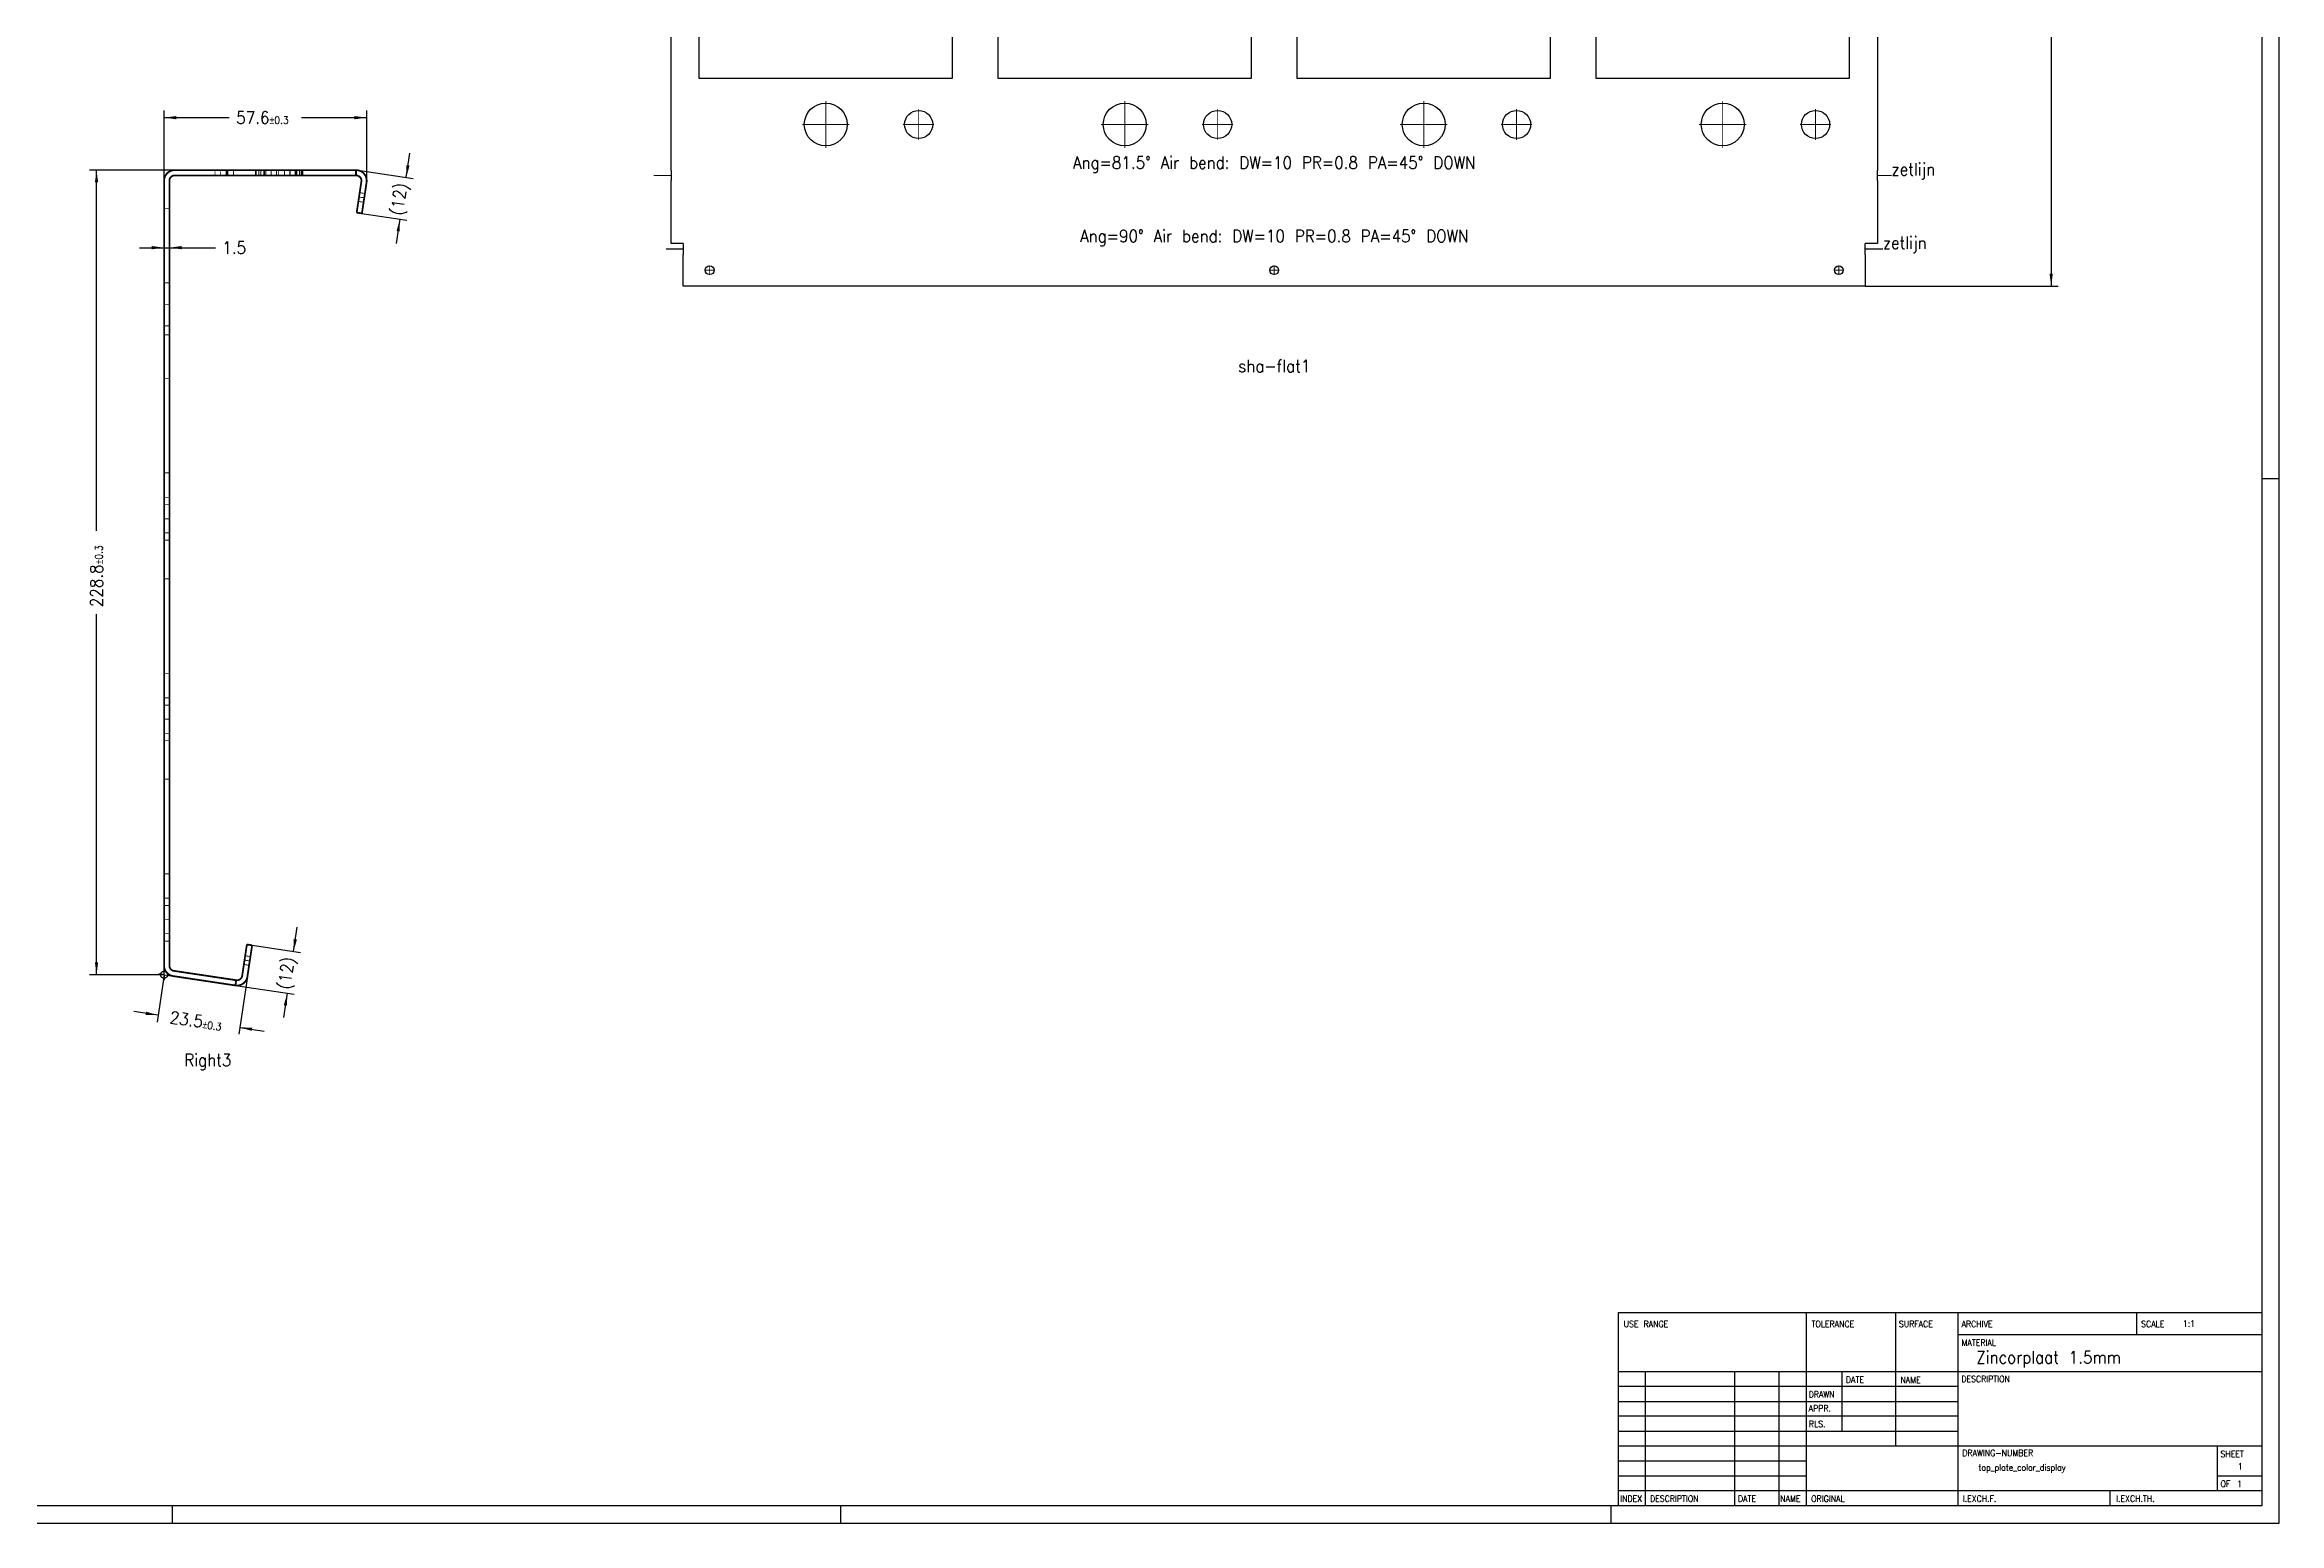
# Model space of a CAD drawing. Header units: millimetres. Extents: x -713 to 476, y -367 to 474.
# Drawn here: x -159 to 476, y -367 to 54 of the extents above; entities that cross this region are included whole.
import ezdxf

# ---------------------------------------------------------------- set-up
doc = ezdxf.new("R2010")
doc.units = ezdxf.units.MM
for name, pattern in [('DASHED', [15, 7, -8]), ('DOT_CENTER', [14, 12, -1, 0, -1]), ('PHANTOM', [13, 10, -1, 0, -1, 0, -1])]:
    doc.linetypes.add(name, pattern=pattern)
doc.layers.add('1', color=7, linetype='Continuous')
doc.styles.add('CONVERTER_11', font='txt.shx', dxfattribs={"width": 0.9})
doc.dimstyles.new('ME10_DIM_11', dxfattribs={"dimtxt": 3.5, "dimasz": 3.5, "dimexe": 2, "dimexo": 0, "dimgap": 2, "dimtad": 0, "dimdsep": 46, "dimtxsty": 'CONVERTER_11', "dimsah": 1, "dimcen": 0.09, "dimclrd": 160, "dimclre": 160, "dimclrt": 5, "dimadec": 0, "dimazin": 0, "dimtfac": 1, "dimtdec": 4, "dimtix": 1, "dimtmove": 0, "dimatfit": 3, "dimfxl": 0, "dimtolj": 1, "dimtzin": 0, "dimarcsym": 0})
doc.dimstyles.new('ME10_DIM_12', dxfattribs={"dimtxt": 3.5, "dimasz": 3.5, "dimexe": 2, "dimexo": 0, "dimgap": 2, "dimtad": 0, "dimdec": 1, "dimdsep": 46, "dimtxsty": 'CONVERTER_11', "dimsah": 1, "dimcen": 0.09, "dimclrd": 160, "dimclre": 160, "dimclrt": 5, "dimadec": 0, "dimazin": 0, "dimtol": 1, "dimtp": 0.3, "dimtm": 0.3, "dimtfac": 0.6, "dimtdec": 1, "dimtix": 1, "dimtmove": 0, "dimatfit": 3, "dimfxl": 0, "dimtolj": 1, "dimtzin": 0, "dimarcsym": 0})
doc.dimstyles.new('ME10_DIM_13', dxfattribs={"dimtxt": 3.5, "dimasz": 3.5, "dimexe": 2, "dimexo": 0, "dimgap": 2, "dimtad": 0, "dimdsep": 46, "dimtxsty": 'CONVERTER_11', "dimsah": 1, "dimcen": 0.09, "dimclrd": 160, "dimclre": 160, "dimclrt": 5, "dimadec": 0, "dimazin": 0, "dimtol": 1, "dimtp": 0.3, "dimtm": 0.3, "dimtfac": 0.6, "dimtdec": 1, "dimtix": 1, "dimtmove": 0, "dimatfit": 3, "dimfxl": 0, "dimtolj": 1, "dimtzin": 0, "dimarcsym": 0})
doc.dimstyles.new('ME10_DIM_14', dxfattribs={"dimtxt": 3.5, "dimasz": 3.5, "dimexe": 2, "dimexo": 0, "dimgap": 2, "dimtad": 0, "dimdsep": 46, "dimtxsty": 'CONVERTER_11', "dimsah": 1, "dimcen": 0.09, "dimclrd": 160, "dimclre": 160, "dimclrt": 5, "dimadec": 0, "dimazin": 0, "dimtfac": 1, "dimtdec": 4, "dimtix": 1, "dimtmove": 0, "dimatfit": 3, "dimfxl": 0, "dimtolj": 1, "dimtzin": 0, "dimarcsym": 0})
doc.dimstyles.new('ME10_DIM_15', dxfattribs={"dimtxt": 3.5, "dimasz": 3.5, "dimexe": 2, "dimexo": 0, "dimgap": 2, "dimtad": 0, "dimdec": 1, "dimdsep": 46, "dimtxsty": 'CONVERTER_11', "dimsah": 1, "dimcen": 0.09, "dimclrd": 160, "dimclre": 160, "dimclrt": 5, "dimadec": 0, "dimazin": 0, "dimtfac": 1, "dimtdec": 4, "dimtix": 1, "dimtmove": 0, "dimatfit": 3, "dimfxl": 0, "dimtolj": 1, "dimtzin": 0, "dimarcsym": 0})
doc.dimstyles.new('ME10_DIM_16', dxfattribs={"dimtxt": 3.5, "dimasz": 3.5, "dimexe": 2, "dimexo": 0, "dimgap": 2, "dimtad": 0, "dimdsep": 46, "dimtxsty": 'CONVERTER_11', "dimsah": 1, "dimcen": 0.09, "dimclrd": 160, "dimclre": 160, "dimclrt": 5, "dimadec": 0, "dimazin": 0, "dimtfac": 1, "dimtdec": 4, "dimtix": 1, "dimtmove": 0, "dimatfit": 3, "dimfxl": 0, "dimtolj": 1, "dimtzin": 0, "dimarcsym": 0})

# ---------------------------------------------------------------- blocks, each defined once
blk = doc.blocks.new('PRP_SKT')
at = {"layer": '1', "color": 3, "linetype": 'PHANTOM'}
for p, q in [((-125.36, -209.21), (-125.36, -208.13)), ((-123.88, -210.94), (-122.81, -211.1))]:
    blk.add_line(p, q, dxfattribs=at)
at = {"layer": '1', "color": 3, "linetype": 'Continuous'}
for q in [(-125.36, -209.21), (-126.85, -210.49), (-125.36, -212.21), (-123.88, -210.94)]:
    blk.add_line((-125.36, -210.71), q, dxfattribs=at)
at = {"layer": '1', "color": 3, "linetype": 'PHANTOM'}
blk.add_circle((-125.36, -210.71), 1, dxfattribs=at)
blk = doc.blocks.new('top_plate_color_display__2', base_point=(-125.61, -214.04))
at = {"color": 250, "linetype": 'Continuous', "const_width": 0.5}
for points in [[(-122.36, 18.09, 0.414214), (-125.36, 15.09, 0.414214)], [(-122.36, 16.59, 0.414214), (-123.86, 15.09, 0.414214)], [(-67.8, 14.64, 0.458526), (-70.76, 18.09, 0.458526)], [(-69.28, 14.87, 0.458526), (-70.76, 16.59, 0.458526)], [(-125.36, -208.13, 0.371247), (-122.81, -211.1, 0.371247)], [(-123.86, -208.13, 0.371247), (-122.59, -209.61, 0.371247)], [(-105.09, -213.76, 0.414214), (-101.68, -211.23, 0.414214)], [(-104.87, -212.27, 0.414214), (-103.16, -211.01, 0.414214)]]:
    blk.add_lwpolyline(points, format="xyb", dxfattribs=at)
for points in [[(-125.36, 15.09), (-125.36, 7.15)], [(-123.86, 7.15), (-123.86, 15.09)], [(-122.36, 18.09), (-110.89, 18.09)], [(-110.89, 16.59), (-122.36, 16.59)], [(-110.89, 18.09), (-107.69, 18.09)], [(-107.69, 16.59), (-110.89, 16.59)], [(-107.69, 18.09), (-107.44, 18.09)], [(-107.44, 16.59), (-107.69, 16.59)], [(-107.44, 18.09), (-107.24, 18.09)], [(-107.24, 16.59), (-107.44, 16.59)], [(-107.24, 18.09), (-105.64, 18.09)], [(-105.64, 16.59), (-107.24, 16.59)], [(-105.64, 18.09), (-99.14, 18.09)], [(-99.14, 16.59), (-105.64, 16.59)], [(-99.14, 18.09), (-98.44, 18.09)], [(-98.44, 16.59), (-99.14, 16.59)], [(-98.44, 18.09), (-98.39, 18.09)], [(-98.39, 16.59), (-98.44, 16.59)], [(-98.39, 18.09), (-97.89, 18.09)], [(-97.89, 16.59), (-98.39, 16.59)], [(-97.89, 18.09), (-96.99, 18.09)], [(-96.99, 16.59), (-97.89, 16.59)], [(-96.99, 18.09), (-96.39, 18.09)], [(-96.39, 16.59), (-96.99, 16.59)], [(-96.39, 18.09), (-94.94, 18.09)], [(-94.94, 16.59), (-96.39, 16.59)], [(-94.94, 18.09), (-92.79, 18.09)], [(-92.79, 16.59), (-94.94, 16.59)], [(-92.79, 18.09), (-91.09, 18.09)], [(-91.09, 16.59), (-92.79, 16.59)], [(-91.09, 18.09), (-89.59, 18.09)], [(-89.59, 16.59), (-91.09, 16.59)], [(-89.59, 18.09), (-88.14, 18.09)], [(-88.14, 16.59), (-89.59, 16.59)], [(-88.14, 18.09), (-87.89, 18.09)], [(-87.89, 16.59), (-88.14, 16.59)], [(-87.89, 18.09), (-87.64, 18.09)], [(-87.64, 16.59), (-87.89, 16.59)], [(-87.64, 18.09), (-86.89, 18.09)], [(-86.89, 16.59), (-87.64, 16.59)], [(-86.89, 18.09), (-86.39, 18.09)], [(-86.39, 16.59), (-86.89, 16.59)], [(-86.39, 18.09), (-86.14, 18.09)], [(-86.14, 16.59), (-86.39, 16.59)], [(-86.14, 18.09), (-85.94, 18.09)], [(-85.94, 16.59), (-86.14, 16.59)], [(-85.94, 18.09), (-70.8, 18.09)], [(-70.8, 16.59), (-85.94, 16.59)], [(-70.8, 18.09), (-70.8, 16.59)], [(-70.8, 18.09), (-70.76, 18.09)], [(-70.76, 16.59), (-70.8, 16.59)], [(-69.28, 14.87), (-69.76, 11.68)], [(-67.8, 14.64), (-68.27, 11.45)], [(-125.36, 7.15), (-125.36, -13.95)], [(-123.86, -13.95), (-123.86, 7.15)], [(-70.13, 9.2), (-70.61, 6.01)], [(-69.76, 11.68), (-70.13, 9.2)], [(-68.65, 8.98), (-69.12, 5.79)], [(-68.27, 11.45), (-68.65, 8.98)], [(-70.61, 6.01), (-69.12, 5.79)], [(-125.36, -13.95), (-125.36, -26.15)], [(-123.86, -26.15), (-123.86, -13.95)], [(-125.36, -26.15), (-125.36, -28.75)], [(-125.36, -28.75), (-125.36, -41.1)], [(-123.86, -28.75), (-123.86, -26.15)], [(-123.86, -41.1), (-123.86, -28.75)], [(-125.36, -41.1), (-125.36, -68)], [(-123.86, -68), (-123.86, -41.1)], [(-125.36, -68), (-125.36, -74.95)], [(-123.86, -74.95), (-123.86, -68)], [(-125.36, -74.95), (-125.36, -77.05)], [(-123.86, -77.05), (-123.86, -74.95)], [(-125.36, -77.05), (-125.36, -85.05)], [(-123.86, -85.05), (-123.86, -77.05)], [(-125.36, -85.05), (-125.36, -87.15)], [(-125.36, -87.15), (-125.36, -98.1)], [(-123.86, -87.15), (-123.86, -85.05)], [(-123.86, -98.1), (-123.86, -87.15)], [(-125.36, -98.1), (-125.36, -125)], [(-123.86, -125), (-123.86, -98.1)], [(-125.36, -125), (-125.36, -131.95)], [(-123.86, -131.95), (-123.86, -125)], [(-125.36, -131.95), (-125.36, -134.05)], [(-123.86, -134.05), (-123.86, -131.95)], [(-125.36, -134.05), (-125.36, -142.05)], [(-123.86, -142.05), (-123.86, -134.05)], [(-125.36, -142.05), (-125.36, -144.15)], [(-125.36, -144.15), (-125.36, -155.1)], [(-123.86, -144.15), (-123.86, -142.05)], [(-123.86, -155.1), (-123.86, -144.15)], [(-125.36, -155.1), (-125.36, -182)], [(-123.86, -182), (-123.86, -155.1)], [(-125.36, -182), (-125.36, -188.95)], [(-123.86, -188.95), (-123.86, -182)], [(-125.36, -188.95), (-125.36, -191.05)], [(-123.86, -191.05), (-123.86, -188.95)], [(-125.36, -191.05), (-125.36, -199.05)], [(-123.86, -199.05), (-123.86, -191.05)], [(-125.36, -199.05), (-125.36, -201.15)], [(-125.36, -201.15), (-125.36, -208.13)], [(-123.86, -201.15), (-123.86, -199.05)], [(-123.86, -208.13), (-123.86, -201.15)], [(-101.83, -202.11), (-102.31, -205.32)], [(-101.83, -202.11), (-100.34, -202.33)], [(-100.82, -205.55), (-100.34, -202.33)], [(-104.87, -212.27), (-122.59, -209.61)], [(-102.68, -207.8), (-103.16, -211.01)], [(-102.31, -205.32), (-102.68, -207.8)], [(-101.68, -211.23), (-101.2, -208.02)], [(-101.2, -208.02), (-100.82, -205.55)], [(-122.81, -211.1), (-105.09, -213.76)], [(-104.87, -212.27), (-105.09, -213.76)]]:
    blk.add_lwpolyline(points, dxfattribs=at)
at = {"color": 160, "linetype": 'DASHED', "const_width": 0.25}
for points in [[(-110.89, 16.59), (-110.89, 18.09)], [(-107.69, 16.59), (-107.69, 18.09)], [(-107.44, 18.09), (-107.44, 16.59)], [(-107.24, 18.09), (-107.24, 16.59)], [(-105.64, 18.09), (-105.64, 16.59)], [(-99.14, 16.59), (-99.14, 18.09)], [(-98.44, 16.59), (-98.44, 18.09)], [(-98.39, 18.09), (-98.39, 16.59)], [(-97.89, 18.09), (-97.89, 16.59)], [(-96.99, 18.09), (-96.99, 16.59)], [(-96.39, 18.09), (-96.39, 16.59)], [(-94.94, 16.59), (-94.94, 18.09)], [(-92.79, 16.59), (-92.79, 18.09)], [(-91.09, 16.59), (-91.09, 18.09)], [(-89.59, 16.59), (-89.59, 18.09)], [(-88.14, 18.09), (-88.14, 16.59)], [(-87.89, 16.59), (-87.89, 18.09)], [(-87.64, 16.59), (-87.64, 18.09)], [(-86.89, 18.09), (-86.89, 16.59)], [(-86.39, 18.09), (-86.39, 16.59)], [(-86.14, 18.09), (-86.14, 16.59)], [(-85.94, 18.09), (-85.94, 16.59)], [(-125.36, 7.15), (-123.86, 7.15)], [(-68.65, 8.98), (-70.13, 9.2)], [(-68.27, 11.45), (-69.76, 11.68)], [(-123.86, -13.95), (-125.36, -13.95)], [(-123.86, -26.15), (-125.36, -26.15)], [(-123.86, -28.75), (-125.36, -28.75)], [(-123.86, -41.1), (-125.36, -41.1)], [(-123.86, -68), (-125.36, -68)], [(-123.86, -74.95), (-125.36, -74.95)], [(-123.86, -77.05), (-125.36, -77.05)], [(-123.86, -85.05), (-125.36, -85.05)], [(-123.86, -87.15), (-125.36, -87.15)], [(-123.86, -98.1), (-125.36, -98.1)], [(-123.86, -125), (-125.36, -125)], [(-123.86, -131.95), (-125.36, -131.95)], [(-123.86, -134.05), (-125.36, -134.05)], [(-123.86, -142.05), (-125.36, -142.05)], [(-123.86, -144.15), (-125.36, -144.15)], [(-123.86, -155.1), (-125.36, -155.1)], [(-123.86, -182), (-125.36, -182)], [(-123.86, -188.95), (-125.36, -188.95)], [(-123.86, -191.05), (-125.36, -191.05)], [(-123.86, -199.05), (-125.36, -199.05)], [(-123.86, -201.15), (-125.36, -201.15)], [(-102.68, -207.8), (-101.2, -208.02)], [(-102.31, -205.32), (-100.82, -205.55)]]:
    blk.add_lwpolyline(points, dxfattribs=at)
at = {"layer": '1', "color": 30, "linetype": 'DOT_CENTER', "const_width": 0.25}
for points in [[(-109.29, 16.59), (-109.29, 18.09)], [(-109.29, 16.59), (-109.29, 18.09)], [(-109.29, 16.59), (-109.29, 18.09)], [(-109.29, 16.59), (-109.29, 18.09)], [(-99.39, 16.59), (-99.39, 18.09)], [(-96.89, 18.09), (-96.89, 16.59)], [(-96.69, 16.59), (-96.69, 18.09)], [(-93.39, 16.59), (-93.39, 18.09)], [(-91.19, 16.59), (-91.19, 18.09)], [(-89.49, 16.59), (-89.49, 18.09)], [(-89.49, 16.59), (-89.49, 18.09)], [(-89.49, 16.59), (-89.49, 18.09)], [(-89.49, 16.59), (-89.49, 18.09)], [(-68.46, 10.22), (-69.94, 10.44)], [(-123.86, -20.05), (-125.36, -20.05)], [(-123.86, -81.05), (-125.36, -81.05)], [(-123.86, -138.05), (-125.36, -138.05)], [(-123.86, -195.05), (-125.36, -195.05)], [(-102.49, -206.56), (-101.01, -206.78)]]:
    blk.add_lwpolyline(points, dxfattribs=at)
blk = doc.blocks.new('*D16')
at = {"layer": '1', "color": 160, "linetype": 'Continuous'}
for p, q in [((-132.36, -3.95), (-125.36, -3.95)), ((-125.36, -13.95), (-125.36, -1.95)), ((-125.36, -3.95), (-123.86, -3.95)), ((-123.86, -13.95), (-123.86, -1.95)), ((-123.86, -3.95), (-110.8, -3.95))]:
    blk.add_line(p, q, dxfattribs=at)
at = {"layer": '1', "color": 160}
for points in [[(-128.86, -4.41), (-128.86, -3.48), (-125.36, -3.95)], [(-120.36, -3.48), (-120.36, -4.41), (-123.86, -3.95)]]:
    blk.add_solid(points, dxfattribs=at)
at = {"layer": '1', "color": 5, "insert": (-108.8, -5.7), "char_height": 3.5, "attachment_point": 7, "rotation": 0.00014, "line_spacing_factor": 0.60024, "style": 'CONVERTER_11'}
blk.add_mtext('1.5', dxfattribs=at)
blk = doc.blocks.new('*D17')
at = {"layer": '1', "color": 160, "linetype": 'Continuous'}
for p, q in [((-122.36, 18.09), (-146.58, 18.09)), ((-144.58, -84.44), (-144.58, 18.09)), ((-144.58, -210.71), (-144.58, -108.18)), ((-125.36, -210.71), (-146.58, -210.71))]:
    blk.add_line(p, q, dxfattribs=at)
at = {"layer": '1', "color": 160}
for points in [[(-144.12, 14.59), (-145.04, 14.59), (-144.58, 18.09)], [(-145.04, -207.21), (-144.12, -207.21), (-144.58, -210.71)]]:
    blk.add_solid(points, dxfattribs=at)
at = {"layer": '1', "color": 5, "insert": (-142.83, -106.18), "char_height": 3.5, "attachment_point": 7, "rotation": 90, "line_spacing_factor": 0.60024, "style": 'CONVERTER_11'}
blk.add_mtext('\\C5;228.8\\C5;\\H2.1;{\\Fgdt;`}0.3', dxfattribs=at)
blk = doc.blocks.new('*D18')
at = {"layer": '1', "color": 160, "linetype": 'Continuous'}
for p, q in [((-125.36, -210.71), (-127.38, -224.18)), ((-101.68, -211.23), (-104.14, -227.66)), ((-127.09, -222.2), (-134.01, -221.16)), ((-103.85, -225.69), (-96.92, -226.72))]:
    blk.add_line(p, q, dxfattribs=at)
at = {"layer": '1', "color": 160}
for points in [[(-130.62, -222.14), (-130.48, -221.23), (-127.09, -222.2)], [(-100.32, -225.75), (-100.45, -226.66), (-103.85, -225.69)]]:
    blk.add_solid(points, dxfattribs=at)
at = {"layer": '1', "color": 5, "insert": (-123.93, -224.44), "char_height": 3.5, "attachment_point": 7, "rotation": 351.46923, "line_spacing_factor": 0.60024, "style": 'CONVERTER_11'}
blk.add_mtext('\\C5;23.5\\C5;\\H2.1;{\\Fgdt;`}0.3', dxfattribs=at)
blk = doc.blocks.new('*D19')
at = {"layer": '1', "color": 160, "linetype": 'Continuous'}
for p, q in [((-100.34, -202.33), (-86.59, -204.4)), ((-88.57, -204.1), (-87.53, -197.18)), ((-105.09, -213.76), (-88.37, -216.26)), ((-90.35, -215.97), (-91.39, -222.89))]:
    blk.add_line(p, q, dxfattribs=at)
at = {"layer": '1', "color": 160}
for points in [[(-88.51, -200.57), (-87.6, -200.71), (-88.57, -204.1)], [(-90.41, -219.5), (-91.33, -219.36), (-90.35, -215.97)]]:
    blk.add_solid(points, dxfattribs=at)
at = {"layer": '1', "color": 5, "insert": (-88.47, -215.21), "char_height": 3.5, "attachment_point": 7, "rotation": 81.46923, "line_spacing_factor": 0.60024, "style": 'CONVERTER_11'}
blk.add_mtext('\\C5;(\\C5;12\\C5;)', dxfattribs=at)
blk = doc.blocks.new('*D20')
at = {"layer": '1', "color": 160, "linetype": 'Continuous'}
for p, q in [((-125.36, 15.09), (-125.36, 35.03)), ((-125.36, 33.03), (-106.86, 33.03)), ((-86.27, 33.03), (-67.76, 33.03)), ((-67.76, 15.09), (-67.76, 35.03))]:
    blk.add_line(p, q, dxfattribs=at)
at = {"layer": '1', "color": 160}
for points in [[(-121.86, 33.49), (-121.86, 32.56), (-125.36, 33.03)], [(-71.26, 32.56), (-71.26, 33.49), (-67.76, 33.03)]]:
    blk.add_solid(points, dxfattribs=at)
at = {"layer": '1', "color": 5, "insert": (-104.86, 31.28), "char_height": 3.5, "attachment_point": 7, "rotation": 0.00014, "line_spacing_factor": 0.60024, "style": 'CONVERTER_11'}
blk.add_mtext('\\C5;57.6\\C5;\\H2.1;{\\Fgdt;`}0.3', dxfattribs=at)
blk = doc.blocks.new('*D21')
at = {"layer": '1', "color": 160, "linetype": 'Continuous'}
for p, q in [((-56.55, 15.99), (-55.51, 22.91)), ((-70.32, 18.05), (-54.57, 15.69)), ((-69.12, 5.79), (-56.35, 3.87)), ((-58.32, 4.17), (-59.36, -2.75))]:
    blk.add_line(p, q, dxfattribs=at)
at = {"layer": '1', "color": 160}
for points in [[(-56.49, 19.52), (-55.58, 19.38), (-56.55, 15.99)], [(-58.39, 0.64), (-59.3, 0.78), (-58.32, 4.17)]]:
    blk.add_solid(points, dxfattribs=at)
at = {"layer": '1', "color": 5, "insert": (-56.44, 4.91), "char_height": 3.5, "attachment_point": 7, "rotation": 81.46923, "line_spacing_factor": 0.60024, "style": 'CONVERTER_11'}
blk.add_mtext('\\C5;(\\C5;12\\C5;)', dxfattribs=at)
blk = doc.blocks.new('upside', base_point=(18.75, -14.86))
at = {"color": 250, "linetype": 'Continuous'}
for p, q in [((22.25, 308.31), (22.25, 299.36)), ((358.25, 308.31), (22.25, 308.31)), ((358.25, 299.36), (358.25, 308.31)), ((22.25, 299.36), (22.25, 295.94)), ((358.25, 295.94), (358.25, 299.36)), ((18.75, 295.91), (18.75, 244.34)), ((22.25, 295.91), (18.75, 295.91)), ((22.25, 295.94), (22.25, 295.91)), ((358.25, 295.91), (358.25, 295.94)), ((361.75, 295.91), (358.25, 295.91)), ((361.75, 244.34), (361.75, 295.91)), ((45.7, 268.31), (45.7, 280.31)), ((45.7, 280.31), (55.7, 280.31)), ((55.7, 280.31), (55.7, 268.31)), ((229.2, 268.81), (229.2, 279.81)), ((229.2, 279.81), (241.2, 279.81)), ((241.2, 279.81), (241.2, 268.81)), ((257.45, 280.76), (298.15, 280.76)), ((257.45, 270.31), (257.45, 280.76)), ((257.65, 280.56), (257.65, 270.31)), ((298.15, 280.56), (257.65, 280.56)), ((298.15, 280.76), (298.15, 280.56)), ((298.75, 280.76), (339.45, 280.76)), ((298.75, 280.56), (298.75, 280.76)), ((339.25, 280.56), (298.75, 280.56)), ((339.25, 270.31), (339.25, 280.56)), ((339.45, 280.76), (339.45, 270.31)), ((55.7, 268.31), (45.7, 268.31)), ((241.2, 268.81), (229.2, 268.81)), ((257.65, 270.31), (257.45, 270.31)), ((257.45, 269.71), (257.65, 269.71)), ((257.45, 259.26), (257.45, 269.71)), ((257.65, 269.71), (257.65, 259.46)), ((339.45, 270.31), (339.25, 270.31)), ((339.25, 269.71), (339.45, 269.71)), ((339.25, 259.46), (339.25, 269.71)), ((339.45, 269.71), (339.45, 259.26)), ((298.15, 259.26), (257.45, 259.26)), ((257.65, 259.46), (298.15, 259.46)), ((298.15, 259.46), (298.15, 259.26)), ((298.75, 259.46), (339.25, 259.46)), ((298.75, 259.26), (298.75, 259.46)), ((339.45, 259.26), (298.75, 259.26)), ((18.75, 244.34), (18.75, 241.22)), ((361.75, 241.22), (361.75, 244.34)), ((18.75, 18), (18.75, 241.22)), ((361.75, 241.22), (361.75, 18)), ((243.45, 233.29), (137.05, 233.29)), ((137.05, 233.29), (137.05, 197.39)), ((243.45, 197.39), (243.45, 233.29)), ((137.05, 197.39), (243.45, 197.39)), ((26.8, 158.14), (26.8, 185.04)), ((26.8, 185.04), (98.7, 185.04)), ((98.7, 185.04), (98.7, 158.14)), ((111.8, 185.04), (183.7, 185.04)), ((111.8, 158.14), (111.8, 185.04)), ((183.7, 185.04), (183.7, 158.14)), ((196.8, 158.14), (196.8, 185.04)), ((196.8, 185.04), (268.7, 185.04)), ((268.7, 185.04), (268.7, 158.14)), ((281.8, 185.04), (353.7, 185.04)), ((281.8, 158.14), (281.8, 185.04)), ((353.7, 185.04), (353.7, 158.14)), ((98.7, 158.14), (26.8, 158.14)), ((183.7, 158.14), (111.8, 158.14)), ((268.7, 158.14), (196.8, 158.14)), ((353.7, 158.14), (281.8, 158.14)), ((26.8, 128.04), (98.7, 128.04)), ((26.8, 101.14), (26.8, 128.04)), ((98.7, 128.04), (98.7, 101.14)), ((111.8, 101.14), (111.8, 128.04)), ((111.8, 128.04), (183.7, 128.04)), ((183.7, 128.04), (183.7, 101.14)), ((196.8, 128.04), (268.7, 128.04)), ((196.8, 101.14), (196.8, 128.04)), ((268.7, 128.04), (268.7, 101.14)), ((281.8, 128.04), (353.7, 128.04)), ((281.8, 101.14), (281.8, 128.04)), ((353.7, 128.04), (353.7, 101.14)), ((98.7, 101.14), (26.8, 101.14)), ((183.7, 101.14), (111.8, 101.14)), ((268.7, 101.14), (196.8, 101.14)), ((353.7, 101.14), (281.8, 101.14)), ((26.8, 71.04), (98.7, 71.04)), ((26.8, 44.14), (26.8, 71.04)), ((98.7, 71.04), (98.7, 44.14)), ((111.8, 71.04), (183.7, 71.04)), ((111.8, 44.14), (111.8, 71.04)), ((183.7, 71.04), (183.7, 44.14)), ((196.8, 71.04), (268.7, 71.04)), ((196.8, 44.14), (196.8, 71.04)), ((268.7, 71.04), (268.7, 44.14)), ((281.8, 71.04), (353.7, 71.04)), ((281.8, 44.14), (281.8, 71.04)), ((353.7, 71.04), (353.7, 44.14)), ((98.7, 44.14), (26.8, 44.14)), ((183.7, 44.14), (111.8, 44.14)), ((268.7, 44.14), (196.8, 44.14)), ((353.7, 44.14), (281.8, 44.14)), ((18.75, 18), (18.75, 15.17)), ((18.75, -2.74), (18.75, 15.17)), ((361.75, 15.17), (361.75, 18)), ((361.75, 15.17), (361.75, -2.74)), ((22.25, -2.74), (18.75, -2.74)), ((22.25, -2.74), (22.25, -5.86)), ((22.25, -14.86), (22.25, -5.86)), ((358.25, -5.86), (358.25, -2.74)), ((361.75, -2.74), (358.25, -2.74)), ((358.25, -5.86), (358.25, -14.86)), ((358.25, -14.86), (22.25, -14.86))]:
    blk.add_line(p, q, dxfattribs=at)
for centre, radius in [((29.75, 303.83), 1.25), ((190.25, 303.83), 1.25), ((350.75, 303.83), 1.25), ((38.2, 275.51), 1.6), ((59.3, 277.21), 1.6), ((69.2, 267.31), 11.5), ((94.2, 269.81), 8.75), ((117.2, 269.81), 8.75), ((140.2, 269.81), 8.75), ((160.8, 273.31), 5.75), ((180.6, 273.31), 5.75), ((200.4, 273.31), 5.75), ((220.2, 273.31), 5.75), ((252.45, 270.01), 1.75), ((344.45, 270.01), 1.75), ((79.1, 257.41), 1.6), ((35.75, 206.09), 6.1), ((103.75, 206.09), 6.1), ((276.75, 206.09), 6.1), ((344.75, 206.09), 6.1), ((62.75, 145.09), 6.1), ((89.15, 145.09), 4), ((147.75, 145.09), 6.1), ((174.15, 145.09), 4), ((232.75, 145.09), 6.1), ((259.15, 145.09), 4), ((317.75, 145.09), 6.1), ((344.15, 145.09), 4), ((62.75, 88.09), 6.1), ((89.15, 88.09), 4), ((147.75, 88.09), 6.1), ((174.15, 88.09), 4), ((232.75, 88.09), 6.1), ((259.15, 88.09), 4), ((317.75, 88.09), 6.1), ((344.15, 88.09), 4), ((62.75, 31.09), 6.1), ((89.15, 31.09), 4), ((147.75, 31.09), 6.1), ((174.15, 31.09), 4), ((232.75, 31.09), 6.1), ((259.15, 31.09), 4), ((317.75, 31.09), 6.1), ((344.15, 31.09), 4), ((29.75, -10.36), 1.25), ((190.25, -10.36), 1.25), ((350.75, -10.36), 1.25)]:
    blk.add_circle(centre, radius, dxfattribs=at)
at = {"layer": '1', "color": 30, "linetype": 'DOT_CENTER', "const_width": 0.25}
for points in [[(29.75, 305.21), (29.75, 302.46)], [(190.25, 305.21), (190.25, 302.46)], [(350.75, 305.21), (350.75, 302.46)], [(31.13, 303.83), (28.38, 303.83)], [(191.63, 303.83), (188.88, 303.83)], [(352.13, 303.83), (349.38, 303.83)], [(69.2, 279.96), (69.2, 254.66)], [(94.2, 279.44), (94.2, 260.19)], [(117.2, 279.44), (117.2, 260.19)], [(140.2, 279.44), (140.2, 260.19)], [(160.8, 279.64), (160.8, 266.99)], [(180.6, 279.64), (180.6, 266.99)], [(200.4, 279.64), (200.4, 266.99)], [(220.2, 279.64), (220.2, 266.99)], [(39.96, 275.51), (36.44, 275.51)], [(38.2, 277.27), (38.2, 273.75)], [(61.06, 277.21), (57.54, 277.21)], [(59.3, 278.97), (59.3, 275.45)], [(167.13, 273.31), (154.48, 273.31)], [(186.93, 273.31), (174.28, 273.31)], [(206.73, 273.31), (194.08, 273.31)], [(226.53, 273.31), (213.88, 273.31)], [(81.85, 267.31), (56.55, 267.31)], [(103.83, 269.81), (84.58, 269.81)], [(126.83, 269.81), (107.58, 269.81)], [(149.83, 269.81), (130.58, 269.81)], [(254.38, 270.01), (250.53, 270.01)], [(252.45, 271.94), (252.45, 268.09)], [(346.38, 270.01), (342.53, 270.01)], [(344.45, 271.94), (344.45, 268.09)], [(80.86, 257.41), (77.34, 257.41)], [(79.1, 259.17), (79.1, 255.65)], [(35.75, 212.8), (35.75, 199.38)], [(103.75, 212.8), (103.75, 199.38)], [(276.75, 212.8), (276.75, 199.38)], [(344.75, 212.8), (344.75, 199.38)], [(42.46, 206.09), (29.04, 206.09)], [(110.46, 206.09), (97.04, 206.09)], [(283.46, 206.09), (270.04, 206.09)], [(351.46, 206.09), (338.04, 206.09)], [(62.75, 151.8), (62.75, 138.38)], [(89.15, 149.49), (89.15, 140.69)], [(147.75, 151.8), (147.75, 138.38)], [(174.15, 149.49), (174.15, 140.69)], [(232.75, 151.8), (232.75, 138.38)], [(259.15, 149.49), (259.15, 140.69)], [(317.75, 151.8), (317.75, 138.38)], [(344.15, 149.49), (344.15, 140.69)], [(69.46, 145.09), (56.04, 145.09)], [(93.55, 145.09), (84.75, 145.09)], [(154.46, 145.09), (141.04, 145.09)], [(178.55, 145.09), (169.75, 145.09)], [(239.46, 145.09), (226.04, 145.09)], [(263.55, 145.09), (254.75, 145.09)], [(324.46, 145.09), (311.04, 145.09)], [(348.55, 145.09), (339.75, 145.09)], [(62.75, 94.8), (62.75, 81.38)], [(89.15, 92.49), (89.15, 83.69)], [(147.75, 94.8), (147.75, 81.38)], [(174.15, 92.49), (174.15, 83.69)], [(232.75, 94.8), (232.75, 81.38)], [(259.15, 92.49), (259.15, 83.69)], [(317.75, 94.8), (317.75, 81.38)], [(344.15, 92.49), (344.15, 83.69)], [(69.46, 88.09), (56.04, 88.09)], [(93.55, 88.09), (84.75, 88.09)], [(154.46, 88.09), (141.04, 88.09)], [(178.55, 88.09), (169.75, 88.09)], [(239.46, 88.09), (226.04, 88.09)], [(263.55, 88.09), (254.75, 88.09)], [(324.46, 88.09), (311.04, 88.09)], [(348.55, 88.09), (339.75, 88.09)], [(62.75, 37.8), (62.75, 24.38)], [(89.15, 35.49), (89.15, 26.69)], [(147.75, 37.8), (147.75, 24.38)], [(174.15, 35.49), (174.15, 26.69)], [(232.75, 37.8), (232.75, 24.38)], [(259.15, 35.49), (259.15, 26.69)], [(317.75, 37.8), (317.75, 24.38)], [(344.15, 35.49), (344.15, 26.69)], [(69.46, 31.09), (56.04, 31.09)], [(93.55, 31.09), (84.75, 31.09)], [(154.46, 31.09), (141.04, 31.09)], [(178.55, 31.09), (169.75, 31.09)], [(239.46, 31.09), (226.04, 31.09)], [(263.55, 31.09), (254.75, 31.09)], [(324.46, 31.09), (311.04, 31.09)], [(348.55, 31.09), (339.75, 31.09)], [(31.13, -10.36), (28.38, -10.36)], [(29.75, -8.99), (29.75, -11.74)], [(191.63, -10.36), (188.88, -10.36)], [(190.25, -8.99), (190.25, -11.74)], [(352.13, -10.36), (349.38, -10.36)], [(350.75, -8.99), (350.75, -11.74)]]:
    blk.add_lwpolyline(points, dxfattribs=at)
at = {"color": 5, "char_height": 3.5, "attachment_point": 8, "line_spacing_factor": 0.660264, "style": 'CONVERTER_11'}
for s, insert in [('Ang=98.5%%d Air bend: DW=10 PR=0.8 PA=45%%d DOWN', (190.25, 298.4)), ('Ang=90%%d Air bend: DW=10 PR=0.8 PA=45%%d DOWN', (190.25, 243.53)), ('Ang=81.5%%d Air bend: DW=10 PR=0.8 PA=45%%d DOWN', (190.25, 17.34)), ('Ang=90%%d Air bend: DW=10 PR=0.8 PA=45%%d DOWN', (190.25, -3.55))]:
    blk.add_mtext(s, dxfattribs=dict(at, insert=insert))
blk = doc.blocks.new('top_plate_color_display__4', base_point=(18.75, -14.86))
blk.add_blockref('upside', (18.75, -14.86))
blk = doc.blocks.new('*D22')
at = {"layer": '1', "color": 160, "linetype": 'Continuous'}
for p, q in [((358.25, 308.31), (413.14, 308.31)), ((411.14, 308.31), (411.14, 165.03)), ((411.14, 148.34), (411.14, -14.86)), ((358.25, -14.86), (413.14, -14.86))]:
    blk.add_line(p, q, dxfattribs=at)
at = {"layer": '1', "color": 160}
for points in [[(411.6, 304.81), (410.67, 304.81), (411.14, 308.31)], [(410.67, -11.36), (411.6, -11.36), (411.14, -14.86)]]:
    blk.add_solid(points, dxfattribs=at)
at = {"layer": '1', "color": 5, "insert": (412.89, 150.34), "char_height": 3.5, "attachment_point": 7, "rotation": 90, "line_spacing_factor": 0.60024, "style": 'CONVERTER_11'}
blk.add_mtext('323.2', dxfattribs=at)
blk = doc.blocks.new('*D23')
at = {"layer": '1', "color": 160, "linetype": 'Continuous'}
for p, q in [((18.75, 295.91), (18.75, 342.84)), ((18.75, 340.84), (184.05, 340.84)), ((196.45, 340.84), (361.75, 340.84)), ((361.75, 295.91), (361.75, 342.84))]:
    blk.add_line(p, q, dxfattribs=at)
at = {"layer": '1', "color": 160}
for points in [[(22.25, 341.3), (22.25, 340.38), (18.75, 340.84)], [(358.25, 340.38), (358.25, 341.3), (361.75, 340.84)]]:
    blk.add_solid(points, dxfattribs=at)
at = {"layer": '1', "color": 5, "insert": (186.05, 339.09), "char_height": 3.5, "attachment_point": 7, "rotation": 0.00014, "line_spacing_factor": 0.60024, "style": 'CONVERTER_11'}
blk.add_mtext('343', dxfattribs=at)
blk = doc.blocks.new('Data_block', base_point=(470.99, -361.72))
at = {"color": 7, "linetype": 'Continuous'}
for p, q in [((288.09, -306.72), (341.43, -306.72)), ((288.09, -323.57), (288.09, -306.72)), ((341.43, -306.72), (341.43, -344.72)), ((341.43, -306.72), (366.83, -306.72)), ((366.83, -306.72), (366.83, -323.57)), ((366.83, -306.72), (384.61, -306.72)), ((384.61, -306.72), (384.61, -313.06)), ((384.61, -306.72), (435.43, -306.72)), ((435.43, -306.72), (435.43, -313.06)), ((435.43, -306.72), (470.99, -306.72)), ((470.99, -306.72), (470.99, -313.06)), ((384.61, -313.06), (470.99, -313.06)), ((384.61, -313.06), (384.61, -361.72)), ((470.99, -313.06), (470.99, -323.57)), ((288.09, -323.57), (295.71, -323.57)), ((288.09, -327.8), (288.09, -323.57)), ((295.71, -323.57), (295.71, -361.72)), ((295.71, -323.57), (321.11, -323.57)), ((321.11, -323.57), (321.11, -361.72)), ((321.11, -323.57), (333.81, -323.57)), ((333.81, -361.72), (333.81, -323.57)), ((333.81, -323.57), (351.59, -323.57)), ((351.59, -323.57), (351.59, -340.49)), ((351.59, -323.57), (366.83, -323.57)), ((366.83, -323.57), (366.83, -344.72)), ((366.83, -323.57), (470.99, -323.57)), ((470.99, -323.57), (470.99, -344.72)), ((384.61, -327.8), (288.09, -327.8)), ((288.09, -332.03), (288.09, -327.8)), ((288.09, -336.23), (288.09, -332)), ((288.09, -336.23), (288.09, -332)), ((288.09, -332.03), (384.61, -332.03)), ((288.09, -336.26), (288.09, -332.03)), ((384.61, -336.26), (288.09, -336.26)), ((288.09, -340.49), (288.09, -336.26)), ((288.09, -344.72), (288.09, -340.49)), ((288.09, -340.49), (351.59, -340.49)), ((351.59, -340.49), (384.61, -340.49)), ((288.09, -349.03), (288.09, -344.72)), ((288.09, -344.72), (341.43, -344.72)), ((288.09, -353.26), (288.09, -349.03)), ((341.43, -349.03), (288.09, -349.03)), ((341.43, -344.72), (366.83, -344.72)), ((341.43, -344.72), (341.43, -349.03)), ((341.43, -349.03), (341.43, -353.26)), ((366.83, -344.72), (458.29, -344.72)), ((458.29, -344.72), (458.29, -357.49)), ((458.29, -344.72), (470.99, -344.72)), ((470.99, -344.72), (470.99, -353.26)), ((288.09, -357.49), (288.09, -353.26)), ((288.09, -353.26), (341.43, -353.26)), ((341.43, -353.26), (341.43, -361.72)), ((458.29, -353.26), (470.99, -353.26)), ((470.99, -353.26), (470.99, -357.49)), ((288.09, -361.72), (288.09, -357.49)), ((427.81, -357.49), (288.09, -357.49)), ((295.71, -361.72), (288.09, -361.72)), ((321.11, -361.72), (295.71, -361.72)), ((333.81, -361.72), (321.11, -361.72)), ((341.43, -361.72), (333.81, -361.72)), ((384.61, -361.72), (341.43, -361.72)), ((427.81, -361.72), (384.61, -361.72)), ((458.29, -357.49), (427.81, -357.49)), ((427.81, -357.49), (427.81, -361.72)), ((470.99, -361.72), (427.81, -361.72)), ((470.99, -357.49), (458.29, -357.49)), ((470.99, -357.49), (470.99, -361.72))]:
    blk.add_line(p, q, dxfattribs=at)
at = {"color": 7, "style": 'CONVERTER_11', "width": 0.9}
for s, p in [('USE RANGE', (289.59, -310.95)), ('TOLERANCE', (343, -310.95)), ('SURFACE', (367.85, -310.95)), ('ARCHIVE', (385.67, -310.95)), ('SCALE', (436.72, -310.95)), ('MATERIAL', (385.66, -316.27)), ('DRAWN', (342.2, -330.95)), ('DATE', (352.78, -326.77)), ('NAME', (368.27, -326.84)), ('DESCRIPTION', (385.6, -326.59)), ('APPR.', (342.2, -334.94)), ('RLS.', (342.26, -339.38)), ('DRAWING-NUMBER', (385.88, -347.61)), ('SHEET', (459.26, -347.91)), ('OF', (459.29, -356.39)), ('INDEX', (288.58, -360.62)), ('DESCRIPTION', (297.09, -360.62)), ('DATE', (322.09, -360.62)), ('NAME', (334.11, -360.62)), ('ORIGINAL', (342.91, -360.62)), ('I.EXCH.F.', (385.98, -360.62)), ('I.EXCH.TH.', (429.59, -360.62))]:
    blk.add_text(s, height=1.8, dxfattribs=at).set_placement(p)
at = {"color": 3, "style": 'CONVERTER_11', "width": 0.9}
for s, p in [('1:1', (448.56, -310.8)), ('top_plate_color_display', (390.46, -351.74)), ('1', (464.02, -356.41)), ('1', (464.23, -351.42))]:
    blk.add_text(s, height=1.8, dxfattribs=at).set_placement(p)
blk = doc.blocks.new('Title_Block', base_point=(288.09, -361.72))
blk.add_blockref('Data_block', (470.99, -361.72))
blk = doc.blocks.new('FRAME_A0', base_point=(-713.01, -366.72))
at = {"layer": '1', "color": 7, "linetype": 'Continuous'}
for p, q in [((475.99, -366.72), (475.99, 474.28)), ((470.99, 469.28), (470.99, -361.72)), ((475.99, -69.72), (470.99, -69.72)), ((470.99, -361.72), (-708.01, -361.72)), ((-123.01, -366.72), (-123.01, -361.72)), ((66.99, -366.72), (66.99, -361.72)), ((285.99, -366.72), (285.99, -361.72)), ((-713.01, -366.72), (475.99, -366.72))]:
    blk.add_line(p, q, dxfattribs=at)
at = {"layer": '1'}
blk.add_blockref('Title_Block', (288.09, -361.72), dxfattribs=at)
blk = doc.blocks.new('Right3', base_point=(-116, -111))
blk.add_blockref('top_plate_color_display__2', (-125.613, -214.038))
at = {"layer": '1'}
for name in ['*D20', '*D21', 'PRP_SKT']:
    blk.add_blockref(name, (0, 0), dxfattribs=at)
at = {"layer": '1', "color": 5, "insert": (-112.936, -233.2), "char_height": 3.5, "attachment_point": 2, "line_spacing_factor": 1.320528, "style": 'CONVERTER_11'}
blk.add_mtext('Right3', dxfattribs=at)
at = {"layer": '1'}
dim = blk.add_linear_dim(base=(-144.582, -210.714), p1=(-122.363, 18.088), p2=(-125.363, -210.714), angle=90, dimstyle='ME10_DIM_12', dxfattribs=at)
dim.commit()
dim.dimension.update_dxf_attribs({"geometry": '*D17', "text_midpoint": (-144.582, -96.313), "text_rotation": 90})
for base, p1, p2, dimstyle, picture, middle in [((-125.363, -3.946), (-123.863, -13.946), (-125.363, -13.946), 'ME10_DIM_11', '*D16', (-106.13, -3.946)), ((-127.0858, -222.2004), (-101.6778, -211.2335), (-125.3629, -210.7143), 'ME10_DIM_13', '*D18', (-115.4658, -223.9434))]:
    dim = blk.add_linear_dim(base=base, p1=p1, p2=p2, dimstyle=dimstyle, dxfattribs=at)
    dim.commit()
    dim.dimension.update_dxf_attribs({"geometry": picture, "text_midpoint": middle, "text_rotation": 0.000139})
dim = blk.add_linear_dim(base=(-90.351, -215.966), p1=(-100.343, -202.333), p2=(-105.09, -213.755), text='<>)', dimstyle='ME10_DIM_14', override={"dimpost": '(<>)'}, dxfattribs=at)
dim.commit()
dim.dimension.update_dxf_attribs({"geometry": '*D19', "text_midpoint": (-89.461, -210.032), "text_rotation": 0.000139})
blk = doc.blocks.new('sha-flat1', base_point=(190.254, 146.723))
at = {"layer": '1', "color": 2, "linetype": 'Continuous', "const_width": 0.35}
for points in [[(22.316, 297.649), (15.316, 297.649)], [(358.254, 297.649), (366.254, 297.649)], [(18.816, 242.78), (7.816, 242.78)], [(361.754, 242.78), (366.754, 242.78)], [(18.816, 16.587), (13.816, 16.587)], [(361.816, 16.587), (365.816, 16.587)], [(22.316, -4.303), (17.316, -4.303)], [(358.316, -4.303), (363.316, -4.303)]]:
    blk.add_lwpolyline(points, dxfattribs=at)
blk.add_blockref('top_plate_color_display__4', (18.754, -14.864))
at = {"layer": '1', "color": 2, "style": 'CONVERTER_11', "width": 0.9}
for p in [(366.254, 297.649), (366.754, 242.78), (365.754, 16.587), (363.316, -4.303)]:
    blk.add_text('zetlijn', height=3.5, dxfattribs=at).set_placement(p)
at = {"layer": '1', "color": 5, "insert": (190.254, -35.864), "char_height": 3.5, "attachment_point": 2, "line_spacing_factor": 1.320528, "style": 'CONVERTER_11'}
blk.add_mtext('sha-flat1', dxfattribs=at)
at = {"layer": '1'}
dim = blk.add_linear_dim(base=(18.754, 340.837), p1=(361.754, 295.905), p2=(18.754, 295.905), dimstyle='ME10_DIM_16', dxfattribs=at)
dim.commit()
dim.dimension.update_dxf_attribs({"geometry": '*D23', "text_midpoint": (190.254, 340.837), "text_rotation": 0.000139})
dim = blk.add_linear_dim(base=(411.135, 308.31), p1=(358.254, -14.864), p2=(358.254, 308.31), angle=90, dimstyle='ME10_DIM_15', dxfattribs=at)
dim.commit()
dim.dimension.update_dxf_attribs({"geometry": '*D22', "text_midpoint": (411.135, 156.684), "text_rotation": 90})

msp = doc.modelspace()

# ---------------------------------------------------------------- block references
for name, p in [('sha-flat1', (190.25, 146.72)), ('Right3', (-116, -111))]:
    msp.add_blockref(name, p)
at = {"layer": '1'}
msp.add_blockref('FRAME_A0', (-713.01, -366.72), dxfattribs=at)

# ---------------------------------------------------------------- texts
at = {"layer": '1', "color": 5, "style": 'CONVERTER_11', "width": 0.9}
msp.add_text('Zincorplaat 1.5mm', height=3.5, dxfattribs=at).set_placement((389.83, -321.27))

doc.saveas('drawing.dxf')
